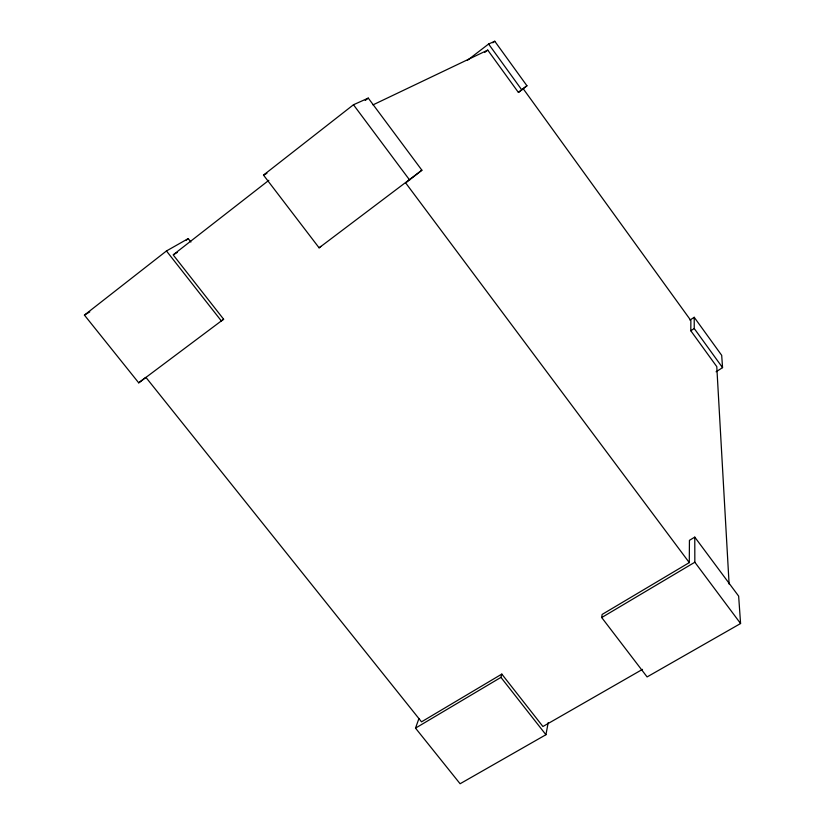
<?xml version="1.0" encoding="UTF-8"?>
<svg xmlns="http://www.w3.org/2000/svg" width="825" height="825" viewBox="0 0 825 825"><rect width="100%" height="100%" fill="white"/><g stroke="black" fill="none" stroke-linecap="round" stroke-linejoin="round"><path stroke-width="1.24" d="M689.288 562.609L689.432 540.334L694.774 537.127L738.643 596.124L740.582 623.525L647.099 676.923L601.703 617.543L602.126 614.439L689.288 562.609L405.683 182.944L421.895 170.208L368.27 98.103L353.471 104.754L263.495 175.096L319.1 247.83L421.895 170.208M729.104 584.1L716.781 366.63L690.803 330.763L690.876 320.543L523.143 88.636L518.409 92.441L487.75 50.108L372.983 104.878M418.945 718.523L415.511 728.124L460.103 783.75L545.923 734.724L548.212 722.566M415.511 728.124L500.94 677.377L501.817 674.097L542.912 726.516L642.5 669.364M518.409 92.441L526.938 85.769L494.773 41.25L488.596 44.024L467.27 60.431M319.1 247.83L320.925 246.386M268.837 180.314L173.157 254.853L223.616 319.213L138.713 382.831L84.418 315.098L166.464 250.965L188.234 238.611L190.905 242.034M223.616 319.213L221.368 320.966L166.464 250.965M186.203 240.188L188.234 238.611M365.248 100.454L368.27 98.103M138.713 382.831L145.478 377.572M492.762 42.797L494.773 41.25M484.718 52.439L487.75 50.108M522.823 88.852L526.938 85.769M689.968 320.09L694.217 317.295L721.689 355.327L722.556 367.641L716.1 371.776M690.803 330.763L694.238 328.515L694.217 317.295M84.418 315.098L89.76 311.912M501.817 674.097L421.523 721.844L145.912 377.365M601.703 617.543L694.836 562.227L694.774 537.127M174.219 254.234L177.396 252.388M263.495 175.096L266.918 173.322M500.94 677.377L545.923 734.724M353.471 104.754L409.654 180.046M694.836 562.227L740.582 623.525M488.596 44.024L521.792 89.904M694.238 328.515L722.556 367.641"/></g></svg>
